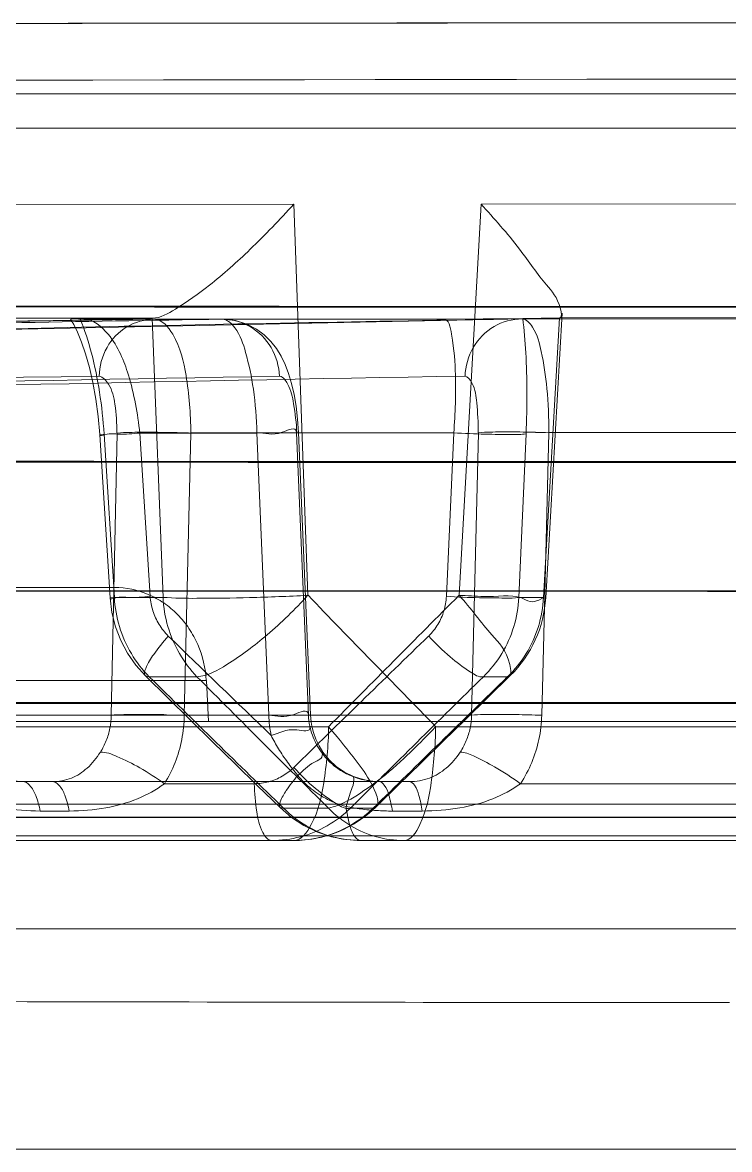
# Model space of a CAD drawing. Header units: millimetres. Extents: x 6110 to 6704, y -2661 to -1821.
# Drawn here: x 6493.177 to 6494.077, y -2148.433 to -2146.999 of the extents above; entities that cross this region are included whole.
import ezdxf

# ---------------------------------------------------------------- set-up
doc = ezdxf.new("R2010")
doc.units = ezdxf.units.MM
doc.header["$LTSCALE"] = 0.1
doc.layers.get('0').update_dxf_attribs({"lineweight": 15})

msp = doc.modelspace()

# ---------------------------------------------------------------- linework, layer by layer
for p, q in [((6500.5625, -2147.09), (6489.5623, -2147.09)), ((6499.6759, -2147.1316), (6490.2165, -2147.1348)), ((6490.6786, -2147.1346), (6499.907, -2147.1315)), ((6492.9873, -2147.2309), (6493.5226, -2147.2303)), ((6493.5223, -2147.2303), (6493.5402, -2147.728)), ((6493.7606, -2147.2301), (6493.7328, -2147.728)), ((6494.4609, -2147.2299), (6493.7606, -2147.2302)), ((6493.3422, -2147.3752), (6492.9244, -2147.3757)), ((6493.2551, -2147.3768), (6493.2389, -2147.3764)), ((6493.2507, -2147.3762), (6493.3423, -2147.3753)), ((6493.4314, -2147.3767), (6493.2551, -2147.3768)), ((6493.4315, -2147.3767), (6493.2552, -2147.3768)), ((6493.356, -2147.7306), (6493.3423, -2147.3755)), ((6493.3446, -2147.3768), (6493.7125, -2147.3765)), ((6493.7127, -2147.3765), (6493.3448, -2147.3768)), ((6493.7125, -2147.3765), (6493.8137, -2147.3757)), ((6494.8649, -2147.3759), (6493.8128, -2147.3763)), ((6493.8137, -2147.3757), (6493.8603, -2147.3749)), ((6493.8402, -2147.7306), (6493.8603, -2147.3751)), ((6493.8429, -2147.7313), (6493.8637, -2147.369)), ((6493.8603, -2147.3748), (6494.302, -2147.3746)), ((6493.281, -2147.5229), (6493.2756, -2147.5237)), ((6493.2756, -2147.5237), (6493.2886, -2147.7314)), ((6493.281, -2147.5229), (6493.294, -2147.7306)), ((6493.29, -2147.8806), (6493.2977, -2147.5215)), ((6493.3264, -2147.5215), (6493.4754, -2147.5215)), ((6493.3396, -2147.7293), (6493.3264, -2147.5216)), ((6493.3912, -2147.5215), (6493.383, -2147.8806)), ((6493.7259, -2147.5214), (6493.3912, -2147.5214)), ((6493.4753, -2147.5214), (6493.4906, -2147.8806)), ((6493.5411, -2147.8806), (6493.5258, -2147.5214)), ((6493.5284, -2147.5209), (6493.5436, -2147.88)), ((6493.7165, -2147.7293), (6493.7259, -2147.5212)), ((6493.7575, -2147.5211), (6493.7485, -2147.8806)), ((6493.8179, -2147.5225), (6493.8087, -2147.7306)), ((6493.8378, -2147.8806), (6493.8468, -2147.5211)), ((6493.8468, -2147.5208), (6494.8701, -2147.5208)), ((6493.294, -2147.718), (6486.5005, -2147.718)), ((6486.9055, -2147.7226), (6494.8649, -2147.7223)), ((6493.294, -2147.7306), (6493.2886, -2147.7314)), ((6493.356, -2147.7306), (6493.294, -2147.7306)), ((6493.8402, -2147.7306), (6493.8087, -2147.7306)), ((6493.4114, -2147.8365), (6489.0145, -2147.8365)), ((6493.3384, -2147.8316), (6493.3336, -2147.8306)), ((6493.3384, -2147.8316), (6493.3991, -2147.8316)), ((6493.414, -2147.8887), (6493.4114, -2147.8365)), ((6493.7636, -2147.8316), (6493.7945, -2147.8316)), ((6484.0974, -2147.8647), (6494.8671, -2147.8658)), ((6494.8673, -2147.8645), (6486.8708, -2147.8644)), ((6471.7947, -2147.8806), (6493.7486, -2147.8806)), ((6493.3605, -2147.8799), (6493.383, -2147.8806)), ((6518.5854, -2147.8886), (6471.5393, -2147.8886)), ((6474.0236, -2147.8887), (6510.2139, -2147.8887)), ((6493.5666, -2147.8953), (6492.0196, -2147.8953)), ((6493.5667, -2147.8953), (6493.5777, -2147.9079)), ((6493.703, -2147.8953), (6495.4718, -2147.8953)), ((6493.6696, -2147.965), (6471.7803, -2147.965)), ((6493.4721, -2147.9677), (6493.3577, -2147.9677)), ((6493.8109, -2147.9677), (6494.9111, -2147.9677)), ((6492.254, -2147.9938), (6495.0624, -2147.9937)), ((6493.5094, -2147.9988), (6493.505, -2147.9982)), ((6493.5094, -2147.9988), (6493.5664, -2147.9987)), ((6493.6235, -2147.9988), (6493.5944, -2147.9988)), ((6493.6272, -2147.9971), (6493.6235, -2147.9988)), ((6494.9423, -2148.0104), (6485.0696, -2148.0104)), ((6486.7943, -2148.0105), (6494.9424, -2148.0106)), ((6493.2367, -2148.0025), (6493.1997, -2148.0025)), ((6493.6478, -2148.0025), (6493.6858, -2148.0025)), ((6495.0623, -2148.034), (6485.068, -2148.0341)), ((6485.0682, -2148.0341), (6495.0617, -2148.0341)), ((6493.5221, -2148.04), (6489.7352, -2148.04)), ((6496.5174, -2148.04), (6493.6074, -2148.04)), ((6505.0626, -2148.1525), (6485.0622, -2148.1525)), ((6495.0623, -2148.4331), (6486.4583, -2148.4317))]:
    msp.add_line(p, q)
for points in [[(6494.2922, -2146.9994), (6493.9657, -2146.9996), (6493.644, -2146.9998), (6493.3287, -2147.0001), (6493.0206, -2147.0005), (6492.7205, -2147.0008), (6492.43, -2147.0013), (6492.1502, -2147.0017), (6491.8829, -2147.0022), (6491.6292, -2147.0027), (6491.39, -2147.0032), (6491.1664, -2147.0037), (6490.959, -2147.0043), (6490.7689, -2147.0047), (6490.5965, -2147.0052), (6490.4429, -2147.0056), (6490.1857, -2147.0064)], [(6494.2493, -2146.9995), (6493.9201, -2146.9997), (6493.5964, -2146.9999), (6493.2793, -2147.0002), (6492.9703, -2147.0006), (6492.6708, -2147.001), (6492.3815, -2147.0014), (6492.1039, -2147.0019), (6491.839, -2147.0023), (6491.5881, -2147.0028), (6491.3524, -2147.0034), (6491.1319, -2147.0039), (6490.9272, -2147.0044), (6490.7391, -2147.0049), (6490.5688, -2147.0053)], [(6493.3439, -2147.3768), (6492.111, -2147.3967), (6490.8329, -2147.4268), (6489.5095, -2147.4678), (6488.1409, -2147.52), (6486.727, -2147.5837)], [(6493.8117, -2147.3763), (6492.848, -2147.3963), (6491.874, -2147.4261), (6490.8898, -2147.4659), (6489.8954, -2147.5158), (6488.8909, -2147.5759), (6487.8762, -2147.6462)], [(6493.2382, -2147.3765), (6493.2423, -2147.3835), (6493.2472, -2147.3933), (6493.2523, -2147.4058), (6493.2575, -2147.4208), (6493.2624, -2147.4381), (6493.2668, -2147.4574), (6493.2706, -2147.4784), (6493.2736, -2147.5006), (6493.2756, -2147.5236)], [(6493.5284, -2147.5209), (6493.5272, -2147.5038), (6493.5253, -2147.4875), (6493.5227, -2147.4723), (6493.5195, -2147.4584), (6493.5157, -2147.4457), (6493.5113, -2147.4342), (6493.5062, -2147.4237), (6493.5002, -2147.4139), (6493.4933, -2147.4051), (6493.4848, -2147.3967), (6493.4749, -2147.3894), (6493.4628, -2147.383), (6493.448, -2147.3784), (6493.4315, -2147.3767)], [(6494.8649, -2147.3759), (6494.6883, -2147.3759), (6494.5116, -2147.376), (6494.3357, -2147.376), (6494.1605, -2147.3761), (6493.986, -2147.3762), (6493.8129, -2147.3763)], [(6493.2886, -2147.7314), (6493.2909, -2147.7499), (6493.2955, -2147.768), (6493.3021, -2147.7854), (6493.3108, -2147.8018), (6493.3214, -2147.8169), (6493.3336, -2147.8306)], [(6493.3336, -2147.8306), (6493.3621, -2147.8586), (6493.3906, -2147.8866), (6493.4191, -2147.9145), (6493.4477, -2147.9424), (6493.4763, -2147.9703), (6493.505, -2147.9982)], [(6493.6272, -2147.9971), (6493.6555, -2147.9693), (6493.6839, -2147.9415), (6493.7123, -2147.9137), (6493.7407, -2147.8859), (6493.7693, -2147.858), (6493.7978, -2147.8302)], [(6493.5453, -2147.8943), (6493.5445, -2147.8896), (6493.5439, -2147.8848), (6493.5436, -2147.88)], [(6493.5595, -2147.9275), (6493.5545, -2147.9194), (6493.5505, -2147.9111), (6493.5474, -2147.9027), (6493.5453, -2147.8943)], [(6493.5982, -2147.9585), (6493.5868, -2147.9529), (6493.5764, -2147.9457), (6493.5672, -2147.9372), (6493.5595, -2147.9275)], [(6493.1772, -2147.965), (6493.1703, -2147.9647), (6493.1628, -2147.9636), (6493.1551, -2147.9617), (6493.1475, -2147.9591), (6493.1401, -2147.9558), (6493.1332, -2147.952), (6493.1269, -2147.9479), (6493.1213, -2147.9434), (6493.1162, -2147.9387), (6493.1119, -2147.9339), (6493.1084, -2147.9291)], [(6493.6308, -2147.965), (6493.6228, -2147.9646), (6493.6145, -2147.9634), (6493.6062, -2147.9613), (6493.5982, -2147.9585)], [(6493.505, -2147.9982), (6493.5194, -2148.0106), (6493.5353, -2148.0209), (6493.5524, -2148.0292), (6493.5702, -2148.0352), (6493.5887, -2148.0388), (6493.6074, -2148.04)]]:
    msp.add_lwpolyline(points)
for centre, radius, start, end in [((6493.3335, -2149.1628), 1.6423, 87.9842, 88.7912), ((6493.7857, -2149.294), 1.7739, 88.0237, 88.5697), ((6518.6433, -2123.4796), 34.9018, 224.00814, 224.39101), ((6543.0039, -2196.8266), 69.5581, 135.100477, 135.294667), ((6494.0718, -2141.1557), 6.5811, 267.04677, 267.32053), ((6493.6931, -2147.7228), 0.15, 314.2682, 356.9184), ((6519.1645, -2121.2117), 37.0351, 225.83833, 226.11975), ((6544.1899, -2199.7576), 72.4675, 134.171531, 134.361007), ((6519.249, -2121.5169), 36.93, 225.44323, 225.81434), ((6518.1767, -2123.2016), 34.9366, 224.82882, 225.21665), ((6543.9013, -2198.7195), 71.4379, 134.574496, 134.765329), ((6543.2869, -2198.6049), 70.9044, 134.268043, 134.461356), ((6493.6623, -2147.8736), 0.1719, 182.3411, 190.94), ((6493.6333, -2147.876), 0.0924, 182.8578, 191.4922), ((6493.7774, -2149.6348), 1.7552, 88.0251, 88.577), ((6493.5221, -2147.89), 0.15, 270, 314.4617)]:
    msp.add_arc(centre, radius, start, end)
for points, knots in [([(6490.0945, -2147.0067), (6490.0742, -2147.0068), (6490.0415, -2147.0069), (6489.9978, -2147.007), (6489.9618, -2147.0071), (6489.9481, -2147.0072), (6489.9285, -2147.0072), (6489.9426, -2147.0072), (6489.9561, -2147.0071), (6490.0058, -2147.007), (6490.0917, -2147.0067), (6490.2347, -2147.0063), (6490.4227, -2147.0057), (6490.7619, -2147.0047), (6491.2836, -2147.0034), (6491.866, -2147.0022), (6492.3978, -2147.0013), (6492.8377, -2147.0007), (6493.2992, -2147.0001), (6493.9453, -2146.9995), (6494.771, -2146.9992), (6495.6018, -2146.9993), (6496.262, -2146.9996), (6496.7433, -2147), (6497.2082, -2147.0006), (6497.7834, -2147.0014), (6498.4308, -2147.0025), (6499.0628, -2147.004), (6499.4233, -2147.0049), (6499.5567, -2147.0053)], [0, 0, 0, 0, 0.005823, 0.010402, 0.013726, 0.015796, 0.016608, 0.017066, 0.018803, 0.021787, 0.031398, 0.045882, 0.065227, 0.089191, 0.149773, 0.225198, 0.267685, 0.312785, 0.360042, 0.409119, 0.51084, 0.613132, 0.663784, 0.713197, 0.76066, 0.806283, 0.889497, 0.959103, 1, 1, 1, 1]), ([(6490.5685, -2147.0053), (6490.7699, -2147.0048), (6491.2289, -2147.0036), (6491.9894, -2147.002), (6492.879, -2147.0006), (6493.8612, -2146.9996), (6494.8935, -2146.9992), (6495.9344, -2146.9994), (6496.9373, -2147.0002), (6497.8585, -2147.0015), (6498.6676, -2147.0031), (6499.307, -2147.0046), (6499.8078, -2147.006), (6500.0291, -2147.0067), (6500.251, -2147.0074), (6500.081, -2147.0068), (6500.0283, -2147.0067)], [0, 0, 0, 0, 0.061828, 0.140832, 0.233385, 0.334836, 0.44226, 0.550165, 0.654318, 0.74989, 0.833348, 0.901165, 0.950069, 0.977961, 0.983845, 1, 1, 1, 1]), ([(6472.0747, -2147.3586), (6475.9053, -2147.2626), (6483.5676, -2147.1187), (6495.0629, -2147.0467), (6506.5582, -2147.1187), (6514.2206, -2147.2627), (6518.0511, -2147.3586)], [0, 0, 0, 0, 0.25, 0.5, 0.75, 1, 1, 1, 1]), ([(6493.5223, -2147.2303), (6493.5045, -2147.2501), (6493.4701, -2147.2858), (6493.4197, -2147.3312), (6493.3786, -2147.3603), (6493.3528, -2147.3751), (6493.3423, -2147.3755)], [0, 0, 0, 0, 0.342194, 0.638032, 0.864299, 1, 1, 1, 1]), ([(6493.7606, -2147.2301), (6493.7774, -2147.2488), (6493.8064, -2147.2807), (6493.8399, -2147.3303), (6493.8598, -2147.3502), (6493.8642, -2147.3749), (6493.8603, -2147.3751)], [0, 0, 0, 0, 0.420108, 0.738598, 0.934395, 1, 1, 1, 1]), ([(6471.3147, -2147.3571), (6471.3153, -2147.3571), (6471.3178, -2147.3571), (6471.3233, -2147.3571), (6471.3326, -2147.3572), (6471.3523, -2147.3572), (6471.3862, -2147.3573), (6471.4652, -2147.3574), (6471.6008, -2147.3577), (6471.7606, -2147.358), (6471.9178, -2147.3583), (6472.0592, -2147.3585), (6472.2241, -2147.3588), (6472.4271, -2147.3592), (6472.6897, -2147.3595), (6472.9566, -2147.3597), (6473.2188, -2147.3599), (6473.4596, -2147.3601), (6473.7342, -2147.3602), (6474.1759, -2147.3604), (6474.8284, -2147.3606), (6475.7255, -2147.3607), (6476.7659, -2147.3607), (6477.9322, -2147.3605), (6479.1997, -2147.3602), (6481.0221, -2147.3601), (6482.9046, -2147.3598), (6484.8313, -2147.3594), (6486.3092, -2147.3592), (6487.7989, -2147.3592), (6489.2975, -2147.3593), (6490.804, -2147.3598), (6492.2685, -2147.3605), (6493.6886, -2147.3614), (6494.6042, -2147.3618), (6495.0622, -2147.3619)], [0, 0, 0, 0, 0.000078, 0.000312, 0.000702, 0.001247, 0.002806, 0.004989, 0.011227, 0.019924, 0.025187, 0.031083, 0.037783, 0.046023, 0.056721, 0.070956, 0.07975, 0.089844, 0.10137, 0.114443, 0.145647, 0.183798, 0.227763, 0.277088, 0.331133, 0.387887, 0.507311, 0.568943, 0.631279, 0.694023, 0.75713, 0.820596, 0.884336, 0.942135, 1, 1, 1, 1]), ([(6495.0625, -2147.3609), (6494.9128, -2147.3609), (6494.6141, -2147.3608), (6494.1649, -2147.3607), (6493.7152, -2147.3604), (6493.2682, -2147.3602), (6492.8279, -2147.36), (6492.3924, -2147.3598), (6491.9512, -2147.3597), (6491.4904, -2147.3595), (6490.9953, -2147.3594), (6490.4517, -2147.3593), (6489.846, -2147.3592), (6489.1662, -2147.3592), (6488.401, -2147.3592), (6487.5409, -2147.3592), (6486.5785, -2147.3592), (6485.5025, -2147.3593), (6484.3011, -2147.3595), (6482.988, -2147.3597), (6481.6423, -2147.3599), (6480.3666, -2147.3602), (6479.2335, -2147.3604), (6478.2439, -2147.3605), (6477.3688, -2147.3606), (6476.5844, -2147.3606), (6475.8783, -2147.3606), (6475.2441, -2147.3606), (6474.674, -2147.3605), (6474.1587, -2147.3604), (6473.6909, -2147.3601), (6473.2697, -2147.36), (6472.8989, -2147.3598), (6472.581, -2147.3594), (6472.3127, -2147.359), (6472.1493, -2147.3587), (6472.0747, -2147.3586)], [0, 0, 0, 0, 0.019536, 0.038982, 0.058621, 0.078223, 0.09732, 0.11608, 0.135062, 0.154893, 0.176221, 0.199673, 0.22584, 0.25526, 0.288397, 0.325695, 0.367502, 0.413999, 0.466116, 0.524291, 0.585359, 0.641741, 0.690769, 0.733236, 0.770895, 0.804967, 0.835605, 0.86304, 0.887734, 0.910011, 0.930285, 0.948779, 0.964986, 0.978676, 0.99027, 1, 1, 1, 1]), ([(6484.1445, -2147.7236), (6484.1177, -2147.7223), (6484.024, -2147.7181), (6484.18, -2147.6976), (6484.3136, -2147.6962), (6484.5894, -2147.6807), (6484.9099, -2147.6697), (6485.2892, -2147.6558), (6485.6992, -2147.6413), (6486.0655, -2147.6256), (6486.3894, -2147.6047), (6486.7636, -2147.5818), (6487.2314, -2147.5633), (6487.7737, -2147.5368), (6488.3507, -2147.5132), (6489.0143, -2147.4866), (6489.7542, -2147.4603), (6490.5776, -2147.4341), (6491.4295, -2147.4112), (6492.3661, -2147.391), (6493.0018, -2147.381), (6493.3446, -2147.3768)], [0, 0, 0, 0, 0.008593, 0.014647, 0.032289, 0.064409, 0.095959, 0.137351, 0.18512, 0.227608, 0.254696, 0.289056, 0.347648, 0.404633, 0.462936, 0.532578, 0.617305, 0.700008, 0.796403, 0.890225, 1, 1, 1, 1]), ([(6493.3446, -2147.3768), (6493.0371, -2147.3806), (6492.4793, -2147.3891), (6491.6684, -2147.4055), (6490.9456, -2147.4233), (6490.2924, -2147.4421), (6489.7406, -2147.4599), (6489.2792, -2147.4758), (6488.8682, -2147.491), (6488.4667, -2147.5071), (6488.0746, -2147.5226), (6487.7125, -2147.5379), (6487.4027, -2147.5541), (6487.1295, -2147.5679), (6486.8878, -2147.5766), (6486.6544, -2147.5849), (6486.4294, -2147.6089), (6486.2056, -2147.6488), (6485.9959, -2147.6621), (6485.7971, -2147.67), (6485.5979, -2147.6551), (6485.4017, -2147.6423), (6485.2337, -2147.6892), (6485.099, -2147.7094), (6484.9926, -2147.7215), (6484.903, -2147.7299), (6484.8262, -2147.7364), (6484.7597, -2147.7415), (6484.7017, -2147.7457), (6484.6507, -2147.7492), (6484.6055, -2147.7521), (6484.5651, -2147.7547), (6484.5284, -2147.7569), (6484.4947, -2147.7589), (6484.463, -2147.7606), (6484.4323, -2147.7623), (6484.4014, -2147.7638), (6484.3635, -2147.7655), (6484.3165, -2147.767), (6484.2626, -2147.7687), (6484.2071, -2147.7661), (6484.1636, -2147.7698), (6484.1223, -2147.7454), (6484.138, -2147.7233), (6484.1445, -2147.7236)], [0, 0, 0, 0, 0.099653, 0.180729, 0.262813, 0.333913, 0.39248, 0.441705, 0.483488, 0.525752, 0.571889, 0.610623, 0.6432, 0.672414, 0.699243, 0.721578, 0.748058, 0.772485, 0.795168, 0.8161, 0.836806, 0.860032, 0.879077, 0.892856, 0.904164, 0.913766, 0.922011, 0.929145, 0.935372, 0.940842, 0.945707, 0.950049, 0.953975, 0.957602, 0.961, 0.964262, 0.967576, 0.971002, 0.976556, 0.982796, 0.988557, 0.994241, 0.997885, 1, 1, 1, 1]), ([(6493.4314, -2147.3767), (6493.2501, -2147.3795), (6492.9025, -2147.3861), (6492.403, -2147.3981), (6491.9457, -2147.4113), (6491.5274, -2147.4252), (6491.1446, -2147.4395), (6490.7934, -2147.454), (6490.472, -2147.468), (6490.1786, -2147.4818), (6489.9104, -2147.4956), (6489.6653, -2147.5081), (6489.4424, -2147.5201), (6489.2403, -2147.5322), (6489.0549, -2147.5434), (6488.8846, -2147.5528), (6488.7297, -2147.5623), (6488.5872, -2147.5716), (6488.4565, -2147.5793), (6488.3433, -2147.5879), (6488.2422, -2147.5935), (6488.1473, -2147.6177), (6488.0452, -2147.6282), (6487.9456, -2147.6342), (6487.8551, -2147.6405), (6487.7737, -2147.6455), (6487.699, -2147.6508), (6487.6228, -2147.6524), (6487.5369, -2147.6416), (6487.4448, -2147.6508), (6487.357, -2147.67), (6487.2746, -2147.6758), (6487.1964, -2147.6824), (6487.1222, -2147.6886), (6487.0554, -2147.6939), (6486.9962, -2147.6985), (6486.9434, -2147.7027), (6486.8959, -2147.7064), (6486.8529, -2147.7098), (6486.814, -2147.7129), (6486.7786, -2147.7157), (6486.7464, -2147.7182), (6486.7171, -2147.7205), (6486.6903, -2147.7227), (6486.6659, -2147.7246), (6486.6436, -2147.7263), (6486.6232, -2147.7279), (6486.6046, -2147.7294), (6486.5875, -2147.7307), (6486.5719, -2147.7319), (6486.5576, -2147.7329), (6486.5446, -2147.7338), (6486.5327, -2147.7346), (6486.522, -2147.7352), (6486.5124, -2147.7356), (6486.5042, -2147.7354), (6486.4983, -2147.7351), (6486.4931, -2147.732), (6486.4973, -2147.7261), (6486.5053, -2147.7237), (6486.5125, -2147.7227), (6486.5166, -2147.7228)], [0, 0, 0, 0, 0.077971, 0.149487, 0.214858, 0.274693, 0.329463, 0.379574, 0.425841, 0.467788, 0.505904, 0.541311, 0.573334, 0.601873, 0.62837, 0.65318, 0.675253, 0.695092, 0.714573, 0.731564, 0.743953, 0.75799, 0.773498, 0.787992, 0.80091, 0.812517, 0.823042, 0.833139, 0.845249, 0.860101, 0.872666, 0.883882, 0.895546, 0.906404, 0.915922, 0.924359, 0.931912, 0.938711, 0.944856, 0.950431, 0.955502, 0.960119, 0.964326, 0.968163, 0.971665, 0.974862, 0.977784, 0.980457, 0.9829, 0.985137, 0.987183, 0.989049, 0.990752, 0.992301, 0.993683, 0.994878, 0.995787, 0.996338, 0.996946, 0.998205, 1, 1, 1, 1]), ([(6493.8128, -2147.3763), (6493.6199, -2147.3794), (6493.2501, -2147.3864), (6492.7188, -2147.3996), (6492.2327, -2147.4143), (6491.7885, -2147.4298), (6491.382, -2147.4459), (6491.0102, -2147.4618), (6490.6707, -2147.4776), (6490.3602, -2147.4932), (6490.076, -2147.5081), (6489.8176, -2147.5221), (6489.5855, -2147.5355), (6489.376, -2147.5486), (6489.1826, -2147.5606), (6489.0056, -2147.571), (6488.8519, -2147.5806), (6488.7221, -2147.5906), (6488.608, -2147.5994), (6488.5013, -2147.6067), (6488.401, -2147.6137), (6488.3092, -2147.62), (6488.2255, -2147.6259), (6488.1489, -2147.6312), (6488.0772, -2147.6363), (6488.0054, -2147.6411), (6487.9305, -2147.6449), (6487.8568, -2147.6481), (6487.792, -2147.6509), (6487.7367, -2147.6547), (6487.6851, -2147.6583), (6487.6302, -2147.6623), (6487.5704, -2147.6667), (6487.5056, -2147.6715), (6487.4389, -2147.6766), (6487.3753, -2147.6815), (6487.3183, -2147.6859), (6487.2678, -2147.6898), (6487.2227, -2147.6933), (6487.1822, -2147.6965), (6487.1455, -2147.6994), (6487.1123, -2147.702), (6487.0822, -2147.7044), (6487.0547, -2147.7066), (6487.0297, -2147.7086), (6487.0069, -2147.7104), (6486.9861, -2147.7121), (6486.9671, -2147.7137), (6486.9498, -2147.7151), (6486.9341, -2147.7164), (6486.9197, -2147.7177), (6486.9066, -2147.7184), (6486.8961, -2147.7204), (6486.889, -2147.719), (6486.8844, -2147.7229), (6486.8979, -2147.7214), (6486.9013, -2147.7225), (6486.9055, -2147.7226)], [0, 0, 0, 0, 0.083216, 0.159495, 0.229216, 0.29294, 0.351195, 0.40467, 0.453422, 0.497788, 0.538757, 0.576165, 0.609399, 0.639009, 0.666677, 0.692995, 0.715454, 0.733113, 0.749119, 0.764801, 0.779275, 0.792469, 0.804501, 0.81546, 0.825556, 0.835534, 0.846477, 0.857898, 0.867365, 0.874439, 0.8818, 0.889683, 0.89817, 0.90767, 0.917697, 0.927027, 0.935146, 0.94238, 0.948844, 0.954663, 0.959922, 0.964692, 0.969029, 0.972977, 0.976574, 0.979851, 0.98284, 0.985571, 0.988059, 0.99032, 0.992393, 0.99429, 0.995942, 0.997036, 0.997213, 0.998187, 1, 1, 1, 1]), ([(6493.2507, -2147.3762), (6493.2563, -2147.3904), (6493.2662, -2147.4212), (6493.2761, -2147.4704), (6493.2798, -2147.5051), (6493.281, -2147.5229)], [0, 0, 0, 0, 0.304952, 0.643418, 1, 1, 1, 1]), ([(6493.3264, -2147.5215), (6493.3238, -2147.4966), (6493.3154, -2147.4523), (6493.2948, -2147.4006), (6493.2672, -2147.3767), (6493.2551, -2147.3768)], [0, 0, 0, 0, 0.443739, 0.785142, 1, 1, 1, 1]), ([(6493.2747, -2147.4493), (6493.2749, -2147.4366), (6493.2816, -2147.4114), (6493.3081, -2147.3838), (6493.3326, -2147.3768), (6493.3446, -2147.3768)], [0, 0, 0, 0, 0.34533, 0.674497, 1, 1, 1, 1]), ([(6493.3446, -2147.3768), (6493.3547, -2147.3767), (6493.3767, -2147.4038), (6493.3872, -2147.4534), (6493.3914, -2147.497), (6493.3912, -2147.5214)], [0, 0, 0, 0, 0.191494, 0.539441, 1, 1, 1, 1]), ([(6493.4314, -2147.3767), (6493.4438, -2147.3766), (6493.4691, -2147.3836), (6493.4963, -2147.4114), (6493.5036, -2147.4366), (6493.5041, -2147.4493)], [0, 0, 0, 0, 0.331877, 0.662335, 1, 1, 1, 1]), ([(6493.4314, -2147.3767), (6493.4378, -2147.3766), (6493.4526, -2147.3915), (6493.4629, -2147.4228), (6493.4725, -2147.4684), (6493.4749, -2147.5029), (6493.4754, -2147.5215)], [0, 0, 0, 0, 0.121885, 0.339839, 0.645288, 1, 1, 1, 1]), ([(6493.7259, -2147.5214), (6493.728, -2147.4968), (6493.7289, -2147.4516), (6493.7262, -2147.411), (6493.7198, -2147.3763), (6493.7125, -2147.3765)], [0, 0, 0, 0, 0.499778, 0.85224, 1, 1, 1, 1]), ([(6493.7403, -2147.4492), (6493.7407, -2147.4366), (6493.7478, -2147.4111), (6493.7752, -2147.3833), (6493.8005, -2147.3763), (6493.8128, -2147.3763)], [0, 0, 0, 0, 0.33721, 0.671189, 1, 1, 1, 1]), ([(6493.8468, -2147.5208), (6493.8469, -2147.5021), (6493.8459, -2147.4678), (6493.8387, -2147.422), (6493.8312, -2147.3919), (6493.8185, -2147.3762), (6493.8128, -2147.3763)], [0, 0, 0, 0, 0.364833, 0.674671, 0.888969, 1, 1, 1, 1]), ([(6493.8137, -2147.3757), (6493.8155, -2147.3902), (6493.8182, -2147.4213), (6493.8194, -2147.4704), (6493.8187, -2147.5048), (6493.8179, -2147.5225)], [0, 0, 0, 0, 0.297746, 0.637109, 1, 1, 1, 1]), ([(6493.2743, -2147.4492), (6492.2523, -2147.4636), (6490.2075, -2147.5086), (6487.1401, -2147.6243), (6485.0956, -2147.7336), (6484.0733, -2147.7962)], [0, 0, 0, 0, 0.332999, 0.666308, 1, 1, 1, 1]), ([(6493.5045, -2147.4492), (6492.7354, -2147.4622), (6491.1973, -2147.505), (6488.8917, -2147.6205), (6487.3565, -2147.7315), (6486.5895, -2147.7955)], [0, 0, 0, 0, 0.333263, 0.666545, 1, 1, 1, 1]), ([(6486.8331, -2147.7956), (6487.6004, -2147.7314), (6489.1348, -2147.6201), (6491.4376, -2147.5046), (6492.9728, -2147.4619), (6493.7398, -2147.4492)], [0, 0, 0, 0, 0.333958, 0.66724, 1, 1, 1, 1]), ([(6493.2972, -2147.5215), (6493.2973, -2147.5093), (6493.2959, -2147.488), (6493.2905, -2147.4621), (6493.2795, -2147.4501), (6493.2743, -2147.4492)], [0, 0, 0, 0, 0.462433, 0.798412, 1, 1, 1, 1]), ([(6493.5263, -2147.5214), (6493.5256, -2147.509), (6493.5232, -2147.4875), (6493.518, -2147.4631), (6493.5091, -2147.4501), (6493.5045, -2147.4492)], [0, 0, 0, 0, 0.479161, 0.820514, 1, 1, 1, 1]), ([(6493.7398, -2147.4492), (6493.7441, -2147.4494), (6493.7529, -2147.4624), (6493.7559, -2147.4866), (6493.7571, -2147.5084), (6493.757, -2147.5211)], [0, 0, 0, 0, 0.165375, 0.502865, 1, 1, 1, 1]), ([(6493.2756, -2147.5237), (6493.2757, -2147.5258), (6493.2885, -2147.521), (6493.3011, -2147.5244), (6493.3176, -2147.5221), (6493.3264, -2147.5216)], [0, 0, 0, 0, 0.125086, 0.478285, 1, 1, 1, 1]), ([(6493.2977, -2147.5215), (6493.303, -2147.521), (6493.3166, -2147.5206), (6493.34, -2147.5204), (6493.3582, -2147.5207), (6493.3681, -2147.5209)], [0, 0, 0, 0, 0.228589, 0.575992, 1, 1, 1, 1]), ([(6493.5258, -2147.5214), (6493.5261, -2147.5214), (6493.525, -2147.512), (6493.4989, -2147.5277), (6493.4861, -2147.521), (6493.4753, -2147.5214)], [0, 0, 0, 0, 0.017802, 0.373486, 1, 1, 1, 1]), ([(6493.8179, -2147.5225), (6493.812, -2147.5237), (6493.7945, -2147.5233), (6493.7639, -2147.5232), (6493.7392, -2147.522), (6493.7259, -2147.5212)], [0, 0, 0, 0, 0.195529, 0.563881, 1, 1, 1, 1]), ([(6493.7575, -2147.5211), (6493.7625, -2147.5205), (6493.7761, -2147.5202), (6493.8002, -2147.52), (6493.8194, -2147.5203), (6493.8299, -2147.5206)], [0, 0, 0, 0, 0.207392, 0.562774, 1, 1, 1, 1]), ([(6495.0627, -2147.5582), (6494.6014, -2147.5582), (6493.6788, -2147.5578), (6492.248, -2147.5569), (6490.7722, -2147.5565), (6489.254, -2147.5565), (6487.7426, -2147.5565), (6486.2389, -2147.5567), (6484.7462, -2147.5569), (6482.8007, -2147.5572), (6480.8976, -2147.5575), (6479.0514, -2147.5578), (6477.7608, -2147.558), (6476.5707, -2147.5581), (6475.6558, -2147.5581), (6474.9917, -2147.5581), (6474.4309, -2147.558), (6473.8329, -2147.5578), (6473.2307, -2147.5576), (6472.7664, -2147.5573), (6472.4143, -2147.557), (6472.1482, -2147.5566), (6471.943, -2147.5563), (6471.7767, -2147.5559), (6471.6346, -2147.5557), (6471.5089, -2147.5554), (6471.3983, -2147.5552), (6471.3026, -2147.555), (6471.2221, -2147.5549), (6471.1652, -2147.5548), (6471.1277, -2147.5547), (6471.1058, -2147.5546), (6471.0873, -2147.5546), (6471.0721, -2147.5545), (6471.0615, -2147.5545), (6471.0546, -2147.5545), (6471.0506, -2147.5545), (6471.0474, -2147.5545), (6471.045, -2147.5545), (6471.0433, -2147.5545), (6471.0424, -2147.5545), (6471.0421, -2147.5545)], [0, 0, 0, 0, 0.057607, 0.115228, 0.178703, 0.241924, 0.304839, 0.367458, 0.429728, 0.491263, 0.61044, 0.667409, 0.721845, 0.771629, 0.816039, 0.836117, 0.854566, 0.886075, 0.910809, 0.929771, 0.94406, 0.954784, 0.963015, 0.969685, 0.975546, 0.98077, 0.985379, 0.989366, 0.992719, 0.995425, 0.996484, 0.997396, 0.998166, 0.998796, 0.999291, 0.999489, 0.999655, 0.999788, 0.99989, 0.99996, 1, 1, 1, 1]), ([(6495.0624, -2147.5594), (6494.6016, -2147.5594), (6493.6801, -2147.559), (6492.251, -2147.558), (6490.7775, -2147.5573), (6489.2621, -2147.5569), (6487.7543, -2147.5567), (6486.5531, -2147.5568), (6485.6563, -2147.5569), (6485.2595, -2147.5569), (6485.0614, -2147.5569)], [0, 0, 0, 0, 0.13821, 0.276424, 0.428685, 0.58024, 0.730988, 0.88098, 0.940568, 1, 1, 1, 1]), ([(6494.8649, -2147.723), (6494.4186, -2147.723), (6493.5264, -2147.7229), (6491.7232, -2147.7225), (6489.4625, -2147.7221), (6486.7812, -2147.7226), (6485.0109, -2147.7233), (6484.1445, -2147.7236)], [0, 0, 0, 0, 0.124907, 0.249663, 0.504611, 0.757527, 1, 1, 1, 1]), ([(6493.4109, -2147.8365), (6493.4102, -2147.8208), (6493.4046, -2147.7974), (6493.3896, -2147.7699), (6493.375, -2147.7519), (6493.3574, -2147.7372), (6493.3312, -2147.7228), (6493.3088, -2147.718), (6493.2941, -2147.718)], [0, 0, 0, 0, 0.25702, 0.385074, 0.51126, 0.635746, 0.758957, 1, 1, 1, 1]), ([(6493.7642, -2147.7295), (6493.7801, -2147.7303), (6493.8092, -2147.724), (6493.8256, -2147.7405), (6493.8407, -2147.7307), (6493.8402, -2147.7306)], [0, 0, 0, 0, 0.625394, 0.977525, 1, 1, 1, 1]), ([(6493.2886, -2147.7314), (6493.2887, -2147.7335), (6493.3012, -2147.7289), (6493.3139, -2147.7322), (6493.3305, -2147.73), (6493.3396, -2147.7293)], [0, 0, 0, 0, 0.121678, 0.465249, 1, 1, 1, 1]), ([(6493.294, -2147.7306), (6493.2947, -2147.7432), (6493.2991, -2147.7682), (6493.3143, -2147.8029), (6493.3296, -2147.8228), (6493.3384, -2147.8316)], [0, 0, 0, 0, 0.336572, 0.669604, 1, 1, 1, 1]), ([(6493.3627, -2147.7798), (6493.3582, -2147.7754), (6493.3502, -2147.7654), (6493.3423, -2147.7481), (6493.34, -2147.7356), (6493.3396, -2147.7293)], [0, 0, 0, 0, 0.333186, 0.667835, 1, 1, 1, 1]), ([(6493.5402, -2147.728), (6493.5155, -2147.7293), (6493.4685, -2147.7312), (6493.4071, -2147.732), (6493.3703, -2147.7318), (6493.356, -2147.7306)], [0, 0, 0, 0, 0.401655, 0.76586, 1, 1, 1, 1]), ([(6493.356, -2147.7306), (6493.3566, -2147.7432), (6493.3608, -2147.7682), (6493.3755, -2147.8028), (6493.3906, -2147.8228), (6493.3991, -2147.8316)], [0, 0, 0, 0, 0.337455, 0.671453, 1, 1, 1, 1]), ([(6493.5403, -2147.728), (6493.524, -2147.7458), (6493.4913, -2147.7778), (6493.4448, -2147.8127), (6493.4128, -2147.8307), (6493.3991, -2147.8316)], [0, 0, 0, 0, 0.408984, 0.767895, 1, 1, 1, 1]), ([(6493.694, -2147.7798), (6493.6985, -2147.7754), (6493.7064, -2147.7654), (6493.7141, -2147.7481), (6493.7162, -2147.7356), (6493.7165, -2147.7293)], [0, 0, 0, 0, 0.333471, 0.667779, 1, 1, 1, 1]), ([(6493.8087, -2147.7306), (6493.803, -2147.7317), (6493.7861, -2147.7314), (6493.7555, -2147.7312), (6493.7305, -2147.7303), (6493.7165, -2147.7293)], [0, 0, 0, 0, 0.188808, 0.542789, 1, 1, 1, 1]), ([(6493.7328, -2147.728), (6493.7474, -2147.7441), (6493.7699, -2147.7761), (6493.796, -2147.8), (6493.7997, -2147.831), (6493.7945, -2147.8316)], [0, 0, 0, 0, 0.522333, 0.874853, 1, 1, 1, 1]), ([(6493.8087, -2147.7306), (6493.8081, -2147.7432), (6493.8038, -2147.7683), (6493.7883, -2147.803), (6493.7726, -2147.8228), (6493.7636, -2147.8316)], [0, 0, 0, 0, 0.335071, 0.667685, 1, 1, 1, 1]), ([(6493.8402, -2147.7306), (6493.8395, -2147.7432), (6493.8351, -2147.7683), (6493.8194, -2147.803), (6493.8035, -2147.8229), (6493.7945, -2147.8316)], [0, 0, 0, 0, 0.33438, 0.667875, 1, 1, 1, 1]), ([(6493.3336, -2147.8306), (6493.3314, -2147.8284), (6493.3352, -2147.8161), (6493.3452, -2147.801), (6493.3561, -2147.7872), (6493.3627, -2147.7798)], [0, 0, 0, 0, 0.158523, 0.501327, 1, 1, 1, 1]), ([(6493.694, -2147.7798), (6493.7026, -2147.7891), (6493.7196, -2147.8059), (6493.742, -2147.8225), (6493.7578, -2147.8327), (6493.7636, -2147.8316)], [0, 0, 0, 0, 0.433544, 0.797832, 1, 1, 1, 1]), ([(6493.2762, -2147.9275), (6493.2791, -2147.9229), (6493.2842, -2147.9131), (6493.2889, -2147.8972), (6493.29, -2147.8861), (6493.2901, -2147.8806)], [0, 0, 0, 0, 0.33131, 0.663769, 1, 1, 1, 1]), ([(6493.29, -2147.8806), (6493.2953, -2147.8801), (6493.3089, -2147.8797), (6493.3324, -2147.8795), (6493.3506, -2147.8797), (6493.3605, -2147.8799)], [0, 0, 0, 0, 0.226334, 0.578762, 1, 1, 1, 1]), ([(6493.3577, -2147.9677), (6493.363, -2147.9592), (6493.3722, -2147.9411), (6493.3807, -2147.9115), (6493.3828, -2147.891), (6493.383, -2147.8806)], [0, 0, 0, 0, 0.327542, 0.659917, 1, 1, 1, 1]), ([(6493.5411, -2147.8806), (6493.5414, -2147.8805), (6493.5404, -2147.8711), (6493.514, -2147.8866), (6493.5013, -2147.8808), (6493.4906, -2147.8806)], [0, 0, 0, 0, 0.017839, 0.374389, 1, 1, 1, 1]), ([(6493.7486, -2147.8806), (6493.7485, -2147.8861), (6493.7473, -2147.8972), (6493.7423, -2147.9131), (6493.7371, -2147.9229), (6493.7341, -2147.9275)], [0, 0, 0, 0, 0.334839, 0.668141, 1, 1, 1, 1]), ([(6493.7485, -2147.8806), (6493.7536, -2147.8799), (6493.7671, -2147.8797), (6493.7912, -2147.8795), (6493.8103, -2147.8798), (6493.8209, -2147.8801)], [0, 0, 0, 0, 0.20989, 0.559484, 1, 1, 1, 1]), ([(6493.8109, -2147.9677), (6493.8165, -2147.9591), (6493.8261, -2147.941), (6493.8353, -2147.9114), (6493.8376, -2147.8909), (6493.8379, -2147.8806)], [0, 0, 0, 0, 0.33151, 0.664993, 1, 1, 1, 1]), ([(6493.5428, -2147.8944), (6493.5431, -2147.8943), (6493.5443, -2147.9032), (6493.515, -2147.8944), (6493.5044, -2147.904), (6493.4935, -2147.9062)], [0, 0, 0, 0, 0.016929, 0.355175, 1, 1, 1, 1]), ([(6493.5667, -2147.8953), (6493.5664, -2147.9192), (6493.5622, -2147.9625), (6493.5522, -2148.0108), (6493.5321, -2148.04), (6493.5221, -2148.04)], [0, 0, 0, 0, 0.455603, 0.808149, 1, 1, 1, 1]), ([(6493.5572, -2147.9272), (6493.5548, -2147.9239), (6493.5506, -2147.917), (6493.5457, -2147.906), (6493.5436, -2147.8983), (6493.5428, -2147.8944)], [0, 0, 0, 0, 0.336067, 0.670309, 1, 1, 1, 1]), ([(6493.7028, -2147.8951), (6493.7026, -2147.919), (6493.6988, -2147.9626), (6493.6899, -2148.0096), (6493.6719, -2148.04), (6493.6623, -2148.04)], [0, 0, 0, 0, 0.460656, 0.815186, 1, 1, 1, 1]), ([(6493.6623, -2147.9357), (6493.6669, -2147.9313), (6493.6762, -2147.9226), (6493.6898, -2147.9091), (6493.6985, -2147.8999), (6493.7028, -2147.8951)], [0, 0, 0, 0, 0.331986, 0.666398, 1, 1, 1, 1]), ([(6493.4935, -2147.9062), (6493.4964, -2147.9121), (6493.5029, -2147.9238), (6493.5143, -2147.9408), (6493.5229, -2147.9517), (6493.5274, -2147.9571)], [0, 0, 0, 0, 0.320782, 0.654501, 1, 1, 1, 1]), ([(6493.5777, -2147.9079), (6493.5882, -2147.9216), (6493.6076, -2147.9449), (6493.6244, -2147.9715), (6493.6313, -2147.9931), (6493.6272, -2147.9971)], [0, 0, 0, 0, 0.494547, 0.834959, 1, 1, 1, 1]), ([(6493.215, -2147.965), (6493.2232, -2147.965), (6493.2397, -2147.9623), (6493.2609, -2147.9482), (6493.2716, -2147.9351), (6493.2762, -2147.9275)], [0, 0, 0, 0, 0.330984, 0.646945, 1, 1, 1, 1]), ([(6493.3577, -2147.9677), (6493.3476, -2147.9604), (6493.328, -2147.9476), (6493.301, -2147.9341), (6493.2834, -2147.9273), (6493.2761, -2147.9275)], [0, 0, 0, 0, 0.40589, 0.760893, 1, 1, 1, 1]), ([(6493.5572, -2147.9272), (6493.5582, -2147.927), (6493.5606, -2147.9358), (6493.5423, -2147.9409), (6493.5346, -2147.9517), (6493.5274, -2147.9571)], [0, 0, 0, 0, 0.069881, 0.393754, 1, 1, 1, 1]), ([(6493.5975, -2147.9586), (6493.592, -2147.9565), (6493.5816, -2147.9513), (6493.5679, -2147.9406), (6493.5604, -2147.9319), (6493.5572, -2147.9272)], [0, 0, 0, 0, 0.33687, 0.67093, 1, 1, 1, 1]), ([(6493.7341, -2147.9275), (6493.7293, -2147.9351), (6493.7178, -2147.9484), (6493.6953, -2147.9622), (6493.6782, -2147.965), (6493.6696, -2147.965)], [0, 0, 0, 0, 0.348701, 0.667643, 1, 1, 1, 1]), ([(6493.734, -2147.9275), (6493.7399, -2147.9273), (6493.7552, -2147.9342), (6493.7806, -2147.9472), (6493.8002, -2147.9601), (6493.8109, -2147.9677)], [0, 0, 0, 0, 0.201279, 0.550668, 1, 1, 1, 1]), ([(6493.5664, -2147.9987), (6493.5748, -2147.997), (6493.5953, -2147.9884), (6493.6267, -2147.966), (6493.6506, -2147.9475), (6493.6623, -2147.9357)], [0, 0, 0, 0, 0.220646, 0.567633, 1, 1, 1, 1]), ([(6493.4721, -2147.9677), (6493.4783, -2147.9677), (6493.4907, -2147.966), (6493.508, -2147.9589), (6493.518, -2147.9514), (6493.5224, -2147.9471)], [0, 0, 0, 0, 0.333784, 0.667374, 1, 1, 1, 1]), ([(6493.5224, -2147.9471), (6493.531, -2147.9566), (6493.5484, -2147.9737), (6493.5715, -2147.9905), (6493.5884, -2148.0004), (6493.5944, -2147.9988)], [0, 0, 0, 0, 0.429281, 0.793666, 1, 1, 1, 1]), ([(6493.1997, -2148.0025), (6493.1837, -2148.0023), (6493.1529, -2148), (6493.1097, -2147.989), (6493.0842, -2147.9757), (6493.0733, -2147.9677)], [0, 0, 0, 0, 0.359782, 0.695159, 1, 1, 1, 1]), ([(6493.1997, -2148.0025), (6493.1983, -2147.9958), (6493.1951, -2147.9842), (6493.1884, -2147.9704), (6493.1806, -2147.965), (6493.1772, -2147.965)], [0, 0, 0, 0, 0.449397, 0.78033, 1, 1, 1, 1]), ([(6493.2147, -2147.965), (6493.218, -2147.965), (6493.2256, -2147.9703), (6493.2322, -2147.9841), (6493.2354, -2147.9957), (6493.2367, -2148.0025)], [0, 0, 0, 0, 0.212461, 0.540918, 1, 1, 1, 1]), ([(6493.3577, -2147.9677), (6493.3472, -2147.9754), (6493.3233, -2147.9888), (6493.2819, -2148.0001), (6493.2523, -2148.0023), (6493.2367, -2148.0025)], [0, 0, 0, 0, 0.305763, 0.634755, 1, 1, 1, 1]), ([(6493.4721, -2147.9677), (6493.4722, -2147.9796), (6493.4743, -2148.0013), (6493.4792, -2148.0253), (6493.4892, -2148.04), (6493.4942, -2148.04)], [0, 0, 0, 0, 0.455163, 0.808622, 1, 1, 1, 1]), ([(6493.505, -2147.9982), (6493.5032, -2147.9965), (6493.506, -2147.9868), (6493.5138, -2147.9746), (6493.5222, -2147.9634), (6493.5274, -2147.9571)], [0, 0, 0, 0, 0.157307, 0.491523, 1, 1, 1, 1]), ([(6493.5274, -2147.9571), (6493.5325, -2147.9634), (6493.5441, -2147.9749), (6493.565, -2147.9885), (6493.5806, -2147.9944), (6493.5888, -2147.9966)], [0, 0, 0, 0, 0.326188, 0.659975, 1, 1, 1, 1]), ([(6493.5975, -2147.9586), (6493.5985, -2147.958), (6493.5991, -2147.9681), (6493.5945, -2147.9761), (6493.5913, -2147.9894), (6493.5888, -2147.9966)], [0, 0, 0, 0, 0.092543, 0.428359, 1, 1, 1, 1]), ([(6493.6306, -2147.965), (6493.6271, -2147.965), (6493.6197, -2147.9645), (6493.6085, -2147.9624), (6493.6011, -2147.96), (6493.5975, -2147.9586)], [0, 0, 0, 0, 0.31462, 0.651227, 1, 1, 1, 1]), ([(6493.6307, -2147.965), (6493.6334, -2147.965), (6493.6397, -2147.971), (6493.6442, -2147.9842), (6493.6468, -2147.9957), (6493.6478, -2148.0025)], [0, 0, 0, 0, 0.187217, 0.518451, 1, 1, 1, 1]), ([(6493.6858, -2148.0025), (6493.6849, -2147.9959), (6493.6824, -2147.9844), (6493.6781, -2147.9713), (6493.672, -2147.965), (6493.6693, -2147.965)], [0, 0, 0, 0, 0.475598, 0.810385, 1, 1, 1, 1]), ([(6493.6858, -2148.0025), (6493.7019, -2148.0024), (6493.7324, -2148.0001), (6493.7752, -2147.9889), (6493.8, -2147.9755), (6493.8109, -2147.9677)], [0, 0, 0, 0, 0.365017, 0.695092, 1, 1, 1, 1]), ([(6493.5944, -2147.9988), (6493.5856, -2148.0075), (6493.5657, -2148.0226), (6493.5312, -2148.0368), (6493.5065, -2148.04), (6493.4942, -2148.04)], [0, 0, 0, 0, 0.335188, 0.667272, 1, 1, 1, 1]), ([(6493.5094, -2147.9988), (6493.518, -2148.0075), (6493.5375, -2148.0225), (6493.5712, -2148.0368), (6493.5954, -2148.04), (6493.6074, -2148.04)], [0, 0, 0, 0, 0.33719, 0.669057, 1, 1, 1, 1]), ([(6493.6235, -2147.9988), (6493.6145, -2148.0075), (6493.5943, -2148.0226), (6493.5594, -2148.0368), (6493.5345, -2148.04), (6493.5221, -2148.04)], [0, 0, 0, 0, 0.334465, 0.667611, 1, 1, 1, 1]), ([(6493.5664, -2147.9987), (6493.5749, -2148.0074), (6493.5938, -2148.0225), (6493.6269, -2148.0368), (6493.6506, -2148.04), (6493.6623, -2148.04)], [0, 0, 0, 0, 0.33918, 0.671207, 1, 1, 1, 1]), ([(6493.5888, -2147.9966), (6493.5951, -2147.9979), (6493.608, -2148.0001), (6493.6277, -2148.0021), (6493.6411, -2148.0025), (6493.6478, -2148.0025)], [0, 0, 0, 0, 0.32647, 0.660097, 1, 1, 1, 1]), ([(6493.5888, -2147.9966), (6493.5897, -2148.0042), (6493.5924, -2148.0175), (6493.5971, -2148.0327), (6493.6042, -2148.04), (6493.6074, -2148.04)], [0, 0, 0, 0, 0.472117, 0.810356, 1, 1, 1, 1]), ([(6494.0768, -2148.2463), (6493.8323, -2148.2462), (6493.3435, -2148.2454), (6492.6109, -2148.244), (6491.8796, -2148.2433), (6491.3925, -2148.2435), (6491.1492, -2148.2435)], [0, 0, 0, 0, 0.250532, 0.500868, 0.750713, 1, 1, 1, 1])]:
    msp.add_open_spline(points, degree=3, knots=knots)

doc.saveas('drawing.dxf')
